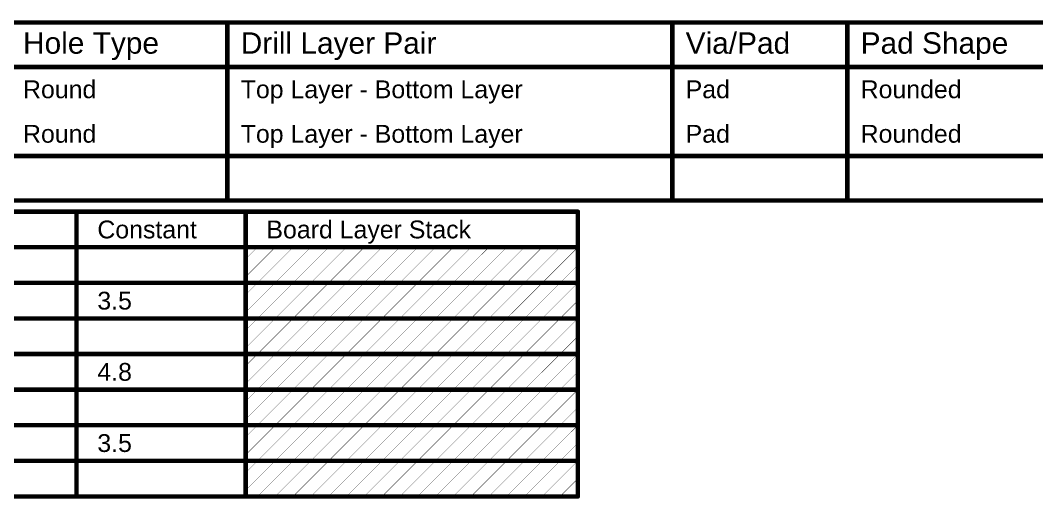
# Model space of a CAD drawing. Header units: inches. Extents: x -9 to 339, y -23 to 21.
# Drawn here: x 85.5 to 172.5, y -20.4 to 20.6 of the extents above; entities that cross this region are included whole.
import ezdxf

# ---------------------------------------------------------------- set-up
doc = ezdxf.new("R2010")
doc.units = ezdxf.units.IN
doc.layers.add('Drill Drawing', color=1, linetype='Continuous')
doc.layers.add('Fabrication', color=56, linetype='Continuous')
doc.styles.add('Arial', font='', dxfattribs={"height": 0.2})
doc.styles.get('Arial').set_extended_font_data('Arial')

msp = doc.modelspace()

# ---------------------------------------------------------------- linework, layer by layer
at = {"layer": 'Drill Drawing'}
for points in [[(17.59, 20.384, 0.381, 0.381, 0), (338.759, 20.384, 0.381, 0.381, 0)], [(103.19, 5.144, 0.381, 0.381, 0), (103.19, 20.384, 0.381, 0.381, 0)], [(141.279, 5.144, 0.381, 0.381, 0), (141.279, 20.384, 0.381, 0.381, 0)], [(156.261, 5.144, 0.381, 0.381, 0), (156.261, 20.384, 0.381, 0.381, 0)], [(17.59, 16.573, 0.381, 0.381, 0), (338.759, 16.573, 0.381, 0.381, 0)], [(17.59, 8.953, 0.381, 0.381, 0), (338.759, 8.953, 0.381, 0.381, 0)], [(17.59, 5.144, 0.381, 0.381, 0), (338.759, 5.144, 0.381, 0.381, 0)]]:
    msp.add_lwpolyline(points, format="xyseb", dxfattribs=at)
for points in [[(103.095, 20.384, 0.191, 0.191, 1), (103.286, 20.384, 0.191, 0.191, 1)], [(141.184, 20.384, 0.191, 0.191, 1), (141.374, 20.384, 0.191, 0.191, 1)], [(156.166, 20.384, 0.191, 0.191, 1), (156.356, 20.384, 0.191, 0.191, 1)], [(103.095, 5.144, 0.191, 0.191, 1), (103.286, 5.144, 0.191, 0.191, 1)], [(141.184, 5.144, 0.191, 0.191, 1), (141.374, 5.144, 0.191, 0.191, 1)], [(156.166, 5.144, 0.191, 0.191, 1), (156.356, 5.144, 0.191, 0.191, 1)]]:
    msp.add_lwpolyline(points, format="xyseb", close=True, dxfattribs=at)
at = {"layer": 'Fabrication'}
for points in [[(17.909, 4.191, 0.381, 0.381, 0), (133.195, 4.191, 0.381, 0.381, 0)], [(90.28, -20.193, 0.381, 0.381, 0), (90.28, 4.191, 0.381, 0.381, 0)], [(104.755, -20.193, 0.381, 0.381, 0), (104.755, 4.191, 0.381, 0.381, 0)], [(133.195, -20.193, 0.381, 0.381, 0), (133.195, 4.191, 0.381, 0.381, 0)], [(17.909, 1.143, 0.381, 0.381, 0), (133.195, 1.143, 0.381, 0.381, 0)], [(104.755, 0.135, 0.0254, 0.0254, 0), (105.763, 1.143, 0.0254, 0.0254, 0)], [(104.755, -1.389, 0.0254, 0.0254, 0), (107.287, 1.143, 0.0254, 0.0254, 0)], [(105.763, -1.905, 0.0254, 0.0254, 0), (108.811, 1.143, 0.0254, 0.0254, 0)], [(107.287, -1.905, 0.0254, 0.0254, 0), (110.335, 1.143, 0.0254, 0.0254, 0)], [(108.811, -1.905, 0.0254, 0.0254, 0), (111.859, 1.143, 0.0254, 0.0254, 0)], [(110.335, -1.905, 0.0254, 0.0254, 0), (113.383, 1.143, 0.0254, 0.0254, 0)], [(111.859, -1.905, 0.0254, 0.0254, 0), (114.907, 1.143, 0.0254, 0.0254, 0)], [(113.383, -1.905, 0.0254, 0.0254, 0), (116.431, 1.143, 0.0254, 0.0254, 0)], [(114.907, -1.905, 0.0254, 0.0254, 0), (117.955, 1.143, 0.0254, 0.0254, 0)], [(116.431, -1.905, 0.0254, 0.0254, 0), (119.479, 1.143, 0.0254, 0.0254, 0)], [(117.955, -1.905, 0.0254, 0.0254, 0), (121.003, 1.143, 0.0254, 0.0254, 0)], [(119.479, -1.905, 0.0254, 0.0254, 0), (122.527, 1.143, 0.0254, 0.0254, 0)], [(121.003, -1.905, 0.0254, 0.0254, 0), (124.051, 1.143, 0.0254, 0.0254, 0)], [(122.527, -1.905, 0.0254, 0.0254, 0), (125.575, 1.143, 0.0254, 0.0254, 0)], [(124.051, -1.905, 0.0254, 0.0254, 0), (127.099, 1.143, 0.0254, 0.0254, 0)], [(125.575, -1.905, 0.0254, 0.0254, 0), (128.623, 1.143, 0.0254, 0.0254, 0)], [(127.099, -1.905, 0.0254, 0.0254, 0), (130.147, 1.143, 0.0254, 0.0254, 0)], [(128.623, -1.905, 0.0254, 0.0254, 0), (131.671, 1.143, 0.0254, 0.0254, 0)], [(130.147, -1.905, 0.0254, 0.0254, 0), (133.195, 1.143, 0.0254, 0.0254, 0)], [(131.671, -1.905, 0.0254, 0.0254, 0), (133.195, -0.381, 0.0254, 0.0254, 0)], [(73.775, -1.905, 0.381, 0.381, 0), (90.28, -1.905, 0.381, 0.381, 0)], [(90.28, -1.905, 0.381, 0.381, 0), (104.755, -1.905, 0.381, 0.381, 0)], [(104.755, -1.905, 0.381, 0.381, 0), (133.195, -1.905, 0.381, 0.381, 0)], [(104.755, -2.913, 0.0254, 0.0254, 0), (105.763, -1.905, 0.0254, 0.0254, 0)], [(104.755, -4.437, 0.0254, 0.0254, 0), (107.287, -1.905, 0.0254, 0.0254, 0)], [(105.763, -4.953, 0.0254, 0.0254, 0), (108.811, -1.905, 0.0254, 0.0254, 0)], [(107.287, -4.953, 0.0254, 0.0254, 0), (110.335, -1.905, 0.0254, 0.0254, 0)], [(108.811, -4.953, 0.0254, 0.0254, 0), (111.859, -1.905, 0.0254, 0.0254, 0)], [(110.335, -4.953, 0.0254, 0.0254, 0), (113.383, -1.905, 0.0254, 0.0254, 0)], [(111.859, -4.953, 0.0254, 0.0254, 0), (114.907, -1.905, 0.0254, 0.0254, 0)], [(113.383, -4.953, 0.0254, 0.0254, 0), (116.431, -1.905, 0.0254, 0.0254, 0)], [(114.907, -4.953, 0.0254, 0.0254, 0), (117.955, -1.905, 0.0254, 0.0254, 0)], [(116.431, -4.953, 0.0254, 0.0254, 0), (119.479, -1.905, 0.0254, 0.0254, 0)], [(117.955, -4.953, 0.0254, 0.0254, 0), (121.003, -1.905, 0.0254, 0.0254, 0)], [(119.479, -4.953, 0.0254, 0.0254, 0), (122.527, -1.905, 0.0254, 0.0254, 0)], [(121.003, -4.953, 0.0254, 0.0254, 0), (124.051, -1.905, 0.0254, 0.0254, 0)], [(122.527, -4.953, 0.0254, 0.0254, 0), (125.575, -1.905, 0.0254, 0.0254, 0)], [(124.051, -4.953, 0.0254, 0.0254, 0), (127.099, -1.905, 0.0254, 0.0254, 0)], [(125.575, -4.953, 0.0254, 0.0254, 0), (128.623, -1.905, 0.0254, 0.0254, 0)], [(127.099, -4.953, 0.0254, 0.0254, 0), (130.147, -1.905, 0.0254, 0.0254, 0)], [(128.623, -4.953, 0.0254, 0.0254, 0), (131.671, -1.905, 0.0254, 0.0254, 0)], [(130.147, -4.953, 0.0254, 0.0254, 0), (133.195, -1.905, 0.0254, 0.0254, 0)], [(131.671, -4.953, 0.0254, 0.0254, 0), (133.195, -3.429, 0.0254, 0.0254, 0)], [(73.775, -4.953, 0.381, 0.381, 0), (90.28, -4.953, 0.381, 0.381, 0)], [(90.28, -4.953, 0.381, 0.381, 0), (104.755, -4.953, 0.381, 0.381, 0)], [(104.755, -4.953, 0.381, 0.381, 0), (133.195, -4.953, 0.381, 0.381, 0)], [(104.755, -5.961, 0.0254, 0.0254, 0), (105.763, -4.953, 0.0254, 0.0254, 0)], [(104.755, -7.485, 0.0254, 0.0254, 0), (107.287, -4.953, 0.0254, 0.0254, 0)], [(105.763, -8.001, 0.0254, 0.0254, 0), (108.811, -4.953, 0.0254, 0.0254, 0)], [(107.287, -8.001, 0.0254, 0.0254, 0), (110.335, -4.953, 0.0254, 0.0254, 0)], [(108.811, -8.001, 0.0254, 0.0254, 0), (111.859, -4.953, 0.0254, 0.0254, 0)], [(110.335, -8.001, 0.0254, 0.0254, 0), (113.383, -4.953, 0.0254, 0.0254, 0)], [(111.859, -8.001, 0.0254, 0.0254, 0), (114.907, -4.953, 0.0254, 0.0254, 0)], [(113.383, -8.001, 0.0254, 0.0254, 0), (116.431, -4.953, 0.0254, 0.0254, 0)], [(114.907, -8.001, 0.0254, 0.0254, 0), (117.955, -4.953, 0.0254, 0.0254, 0)], [(116.431, -8.001, 0.0254, 0.0254, 0), (119.479, -4.953, 0.0254, 0.0254, 0)], [(117.955, -8.001, 0.0254, 0.0254, 0), (121.003, -4.953, 0.0254, 0.0254, 0)], [(119.479, -8.001, 0.0254, 0.0254, 0), (122.527, -4.953, 0.0254, 0.0254, 0)], [(121.003, -8.001, 0.0254, 0.0254, 0), (124.051, -4.953, 0.0254, 0.0254, 0)], [(122.527, -8.001, 0.0254, 0.0254, 0), (125.575, -4.953, 0.0254, 0.0254, 0)], [(124.051, -8.001, 0.0254, 0.0254, 0), (127.099, -4.953, 0.0254, 0.0254, 0)], [(125.575, -8.001, 0.0254, 0.0254, 0), (128.623, -4.953, 0.0254, 0.0254, 0)], [(127.099, -8.001, 0.0254, 0.0254, 0), (130.147, -4.953, 0.0254, 0.0254, 0)], [(128.623, -8.001, 0.0254, 0.0254, 0), (131.671, -4.953, 0.0254, 0.0254, 0)], [(130.147, -8.001, 0.0254, 0.0254, 0), (133.195, -4.953, 0.0254, 0.0254, 0)], [(131.671, -8.001, 0.0254, 0.0254, 0), (133.195, -6.477, 0.0254, 0.0254, 0)], [(73.775, -8.001, 0.381, 0.381, 0), (90.28, -8.001, 0.381, 0.381, 0)], [(90.28, -8.001, 0.381, 0.381, 0), (104.755, -8.001, 0.381, 0.381, 0)], [(104.755, -8.001, 0.381, 0.381, 0), (133.195, -8.001, 0.381, 0.381, 0)], [(104.755, -9.009, 0.0254, 0.0254, 0), (105.763, -8.001, 0.0254, 0.0254, 0)], [(104.755, -10.533, 0.0254, 0.0254, 0), (107.287, -8.001, 0.0254, 0.0254, 0)], [(105.763, -11.049, 0.0254, 0.0254, 0), (108.811, -8.001, 0.0254, 0.0254, 0)], [(107.287, -11.049, 0.0254, 0.0254, 0), (110.335, -8.001, 0.0254, 0.0254, 0)], [(108.811, -11.049, 0.0254, 0.0254, 0), (111.859, -8.001, 0.0254, 0.0254, 0)], [(110.335, -11.049, 0.0254, 0.0254, 0), (113.383, -8.001, 0.0254, 0.0254, 0)], [(111.859, -11.049, 0.0254, 0.0254, 0), (114.907, -8.001, 0.0254, 0.0254, 0)], [(113.383, -11.049, 0.0254, 0.0254, 0), (116.431, -8.001, 0.0254, 0.0254, 0)], [(114.907, -11.049, 0.0254, 0.0254, 0), (117.955, -8.001, 0.0254, 0.0254, 0)], [(116.431, -11.049, 0.0254, 0.0254, 0), (119.479, -8.001, 0.0254, 0.0254, 0)], [(117.955, -11.049, 0.0254, 0.0254, 0), (121.003, -8.001, 0.0254, 0.0254, 0)], [(119.479, -11.049, 0.0254, 0.0254, 0), (122.527, -8.001, 0.0254, 0.0254, 0)], [(121.003, -11.049, 0.0254, 0.0254, 0), (124.051, -8.001, 0.0254, 0.0254, 0)], [(122.527, -11.049, 0.0254, 0.0254, 0), (125.575, -8.001, 0.0254, 0.0254, 0)], [(124.051, -11.049, 0.0254, 0.0254, 0), (127.099, -8.001, 0.0254, 0.0254, 0)], [(125.575, -11.049, 0.0254, 0.0254, 0), (128.623, -8.001, 0.0254, 0.0254, 0)], [(127.099, -11.049, 0.0254, 0.0254, 0), (130.147, -8.001, 0.0254, 0.0254, 0)], [(128.623, -11.049, 0.0254, 0.0254, 0), (131.671, -8.001, 0.0254, 0.0254, 0)], [(130.147, -11.049, 0.0254, 0.0254, 0), (133.195, -8.001, 0.0254, 0.0254, 0)], [(131.671, -11.049, 0.0254, 0.0254, 0), (133.195, -9.525, 0.0254, 0.0254, 0)], [(73.775, -11.049, 0.381, 0.381, 0), (90.28, -11.049, 0.381, 0.381, 0)], [(90.28, -11.049, 0.381, 0.381, 0), (104.755, -11.049, 0.381, 0.381, 0)], [(104.755, -11.049, 0.381, 0.381, 0), (133.195, -11.049, 0.381, 0.381, 0)], [(104.755, -12.057, 0.0254, 0.0254, 0), (105.763, -11.049, 0.0254, 0.0254, 0)], [(104.755, -13.581, 0.0254, 0.0254, 0), (107.287, -11.049, 0.0254, 0.0254, 0)], [(105.763, -14.097, 0.0254, 0.0254, 0), (108.811, -11.049, 0.0254, 0.0254, 0)], [(107.287, -14.097, 0.0254, 0.0254, 0), (110.335, -11.049, 0.0254, 0.0254, 0)], [(108.811, -14.097, 0.0254, 0.0254, 0), (111.859, -11.049, 0.0254, 0.0254, 0)], [(110.335, -14.097, 0.0254, 0.0254, 0), (113.383, -11.049, 0.0254, 0.0254, 0)], [(111.859, -14.097, 0.0254, 0.0254, 0), (114.907, -11.049, 0.0254, 0.0254, 0)], [(113.383, -14.097, 0.0254, 0.0254, 0), (116.431, -11.049, 0.0254, 0.0254, 0)], [(114.907, -14.097, 0.0254, 0.0254, 0), (117.955, -11.049, 0.0254, 0.0254, 0)], [(116.431, -14.097, 0.0254, 0.0254, 0), (119.479, -11.049, 0.0254, 0.0254, 0)], [(117.955, -14.097, 0.0254, 0.0254, 0), (121.003, -11.049, 0.0254, 0.0254, 0)], [(119.479, -14.097, 0.0254, 0.0254, 0), (122.527, -11.049, 0.0254, 0.0254, 0)], [(121.003, -14.097, 0.0254, 0.0254, 0), (124.051, -11.049, 0.0254, 0.0254, 0)], [(122.527, -14.097, 0.0254, 0.0254, 0), (125.575, -11.049, 0.0254, 0.0254, 0)], [(124.051, -14.097, 0.0254, 0.0254, 0), (127.099, -11.049, 0.0254, 0.0254, 0)], [(125.575, -14.097, 0.0254, 0.0254, 0), (128.623, -11.049, 0.0254, 0.0254, 0)], [(127.099, -14.097, 0.0254, 0.0254, 0), (130.147, -11.049, 0.0254, 0.0254, 0)], [(128.623, -14.097, 0.0254, 0.0254, 0), (131.671, -11.049, 0.0254, 0.0254, 0)], [(130.147, -14.097, 0.0254, 0.0254, 0), (133.195, -11.049, 0.0254, 0.0254, 0)], [(131.671, -14.097, 0.0254, 0.0254, 0), (133.195, -12.573, 0.0254, 0.0254, 0)], [(73.775, -14.097, 0.381, 0.381, 0), (90.28, -14.097, 0.381, 0.381, 0)], [(90.28, -14.097, 0.381, 0.381, 0), (104.755, -14.097, 0.381, 0.381, 0)], [(104.755, -14.097, 0.381, 0.381, 0), (133.195, -14.097, 0.381, 0.381, 0)], [(104.755, -15.105, 0.0254, 0.0254, 0), (105.763, -14.097, 0.0254, 0.0254, 0)], [(104.755, -16.629, 0.0254, 0.0254, 0), (107.287, -14.097, 0.0254, 0.0254, 0)], [(105.763, -17.145, 0.0254, 0.0254, 0), (108.811, -14.097, 0.0254, 0.0254, 0)], [(107.287, -17.145, 0.0254, 0.0254, 0), (110.335, -14.097, 0.0254, 0.0254, 0)], [(108.811, -17.145, 0.0254, 0.0254, 0), (111.859, -14.097, 0.0254, 0.0254, 0)], [(110.335, -17.145, 0.0254, 0.0254, 0), (113.383, -14.097, 0.0254, 0.0254, 0)], [(111.859, -17.145, 0.0254, 0.0254, 0), (114.907, -14.097, 0.0254, 0.0254, 0)], [(113.383, -17.145, 0.0254, 0.0254, 0), (116.431, -14.097, 0.0254, 0.0254, 0)], [(114.907, -17.145, 0.0254, 0.0254, 0), (117.955, -14.097, 0.0254, 0.0254, 0)], [(116.431, -17.145, 0.0254, 0.0254, 0), (119.479, -14.097, 0.0254, 0.0254, 0)], [(117.955, -17.145, 0.0254, 0.0254, 0), (121.003, -14.097, 0.0254, 0.0254, 0)], [(119.479, -17.145, 0.0254, 0.0254, 0), (122.527, -14.097, 0.0254, 0.0254, 0)], [(121.003, -17.145, 0.0254, 0.0254, 0), (124.051, -14.097, 0.0254, 0.0254, 0)], [(122.527, -17.145, 0.0254, 0.0254, 0), (125.575, -14.097, 0.0254, 0.0254, 0)], [(124.051, -17.145, 0.0254, 0.0254, 0), (127.099, -14.097, 0.0254, 0.0254, 0)], [(125.575, -17.145, 0.0254, 0.0254, 0), (128.623, -14.097, 0.0254, 0.0254, 0)], [(127.099, -17.145, 0.0254, 0.0254, 0), (130.147, -14.097, 0.0254, 0.0254, 0)], [(128.623, -17.145, 0.0254, 0.0254, 0), (131.671, -14.097, 0.0254, 0.0254, 0)], [(130.147, -17.145, 0.0254, 0.0254, 0), (133.195, -14.097, 0.0254, 0.0254, 0)], [(131.671, -17.145, 0.0254, 0.0254, 0), (133.195, -15.621, 0.0254, 0.0254, 0)], [(73.775, -17.145, 0.381, 0.381, 0), (90.28, -17.145, 0.381, 0.381, 0)], [(90.28, -17.145, 0.381, 0.381, 0), (104.755, -17.145, 0.381, 0.381, 0)], [(104.755, -17.145, 0.381, 0.381, 0), (133.195, -17.145, 0.381, 0.381, 0)], [(104.755, -18.153, 0.0254, 0.0254, 0), (105.763, -17.145, 0.0254, 0.0254, 0)], [(104.755, -19.677, 0.0254, 0.0254, 0), (107.287, -17.145, 0.0254, 0.0254, 0)], [(105.763, -20.193, 0.0254, 0.0254, 0), (108.811, -17.145, 0.0254, 0.0254, 0)], [(107.287, -20.193, 0.0254, 0.0254, 0), (110.335, -17.145, 0.0254, 0.0254, 0)], [(108.811, -20.193, 0.0254, 0.0254, 0), (111.859, -17.145, 0.0254, 0.0254, 0)], [(110.335, -20.193, 0.0254, 0.0254, 0), (113.383, -17.145, 0.0254, 0.0254, 0)], [(111.859, -20.193, 0.0254, 0.0254, 0), (114.907, -17.145, 0.0254, 0.0254, 0)], [(113.383, -20.193, 0.0254, 0.0254, 0), (116.431, -17.145, 0.0254, 0.0254, 0)], [(114.907, -20.193, 0.0254, 0.0254, 0), (117.955, -17.145, 0.0254, 0.0254, 0)], [(116.431, -20.193, 0.0254, 0.0254, 0), (119.479, -17.145, 0.0254, 0.0254, 0)], [(117.955, -20.193, 0.0254, 0.0254, 0), (121.003, -17.145, 0.0254, 0.0254, 0)], [(119.479, -20.193, 0.0254, 0.0254, 0), (122.527, -17.145, 0.0254, 0.0254, 0)], [(121.003, -20.193, 0.0254, 0.0254, 0), (124.051, -17.145, 0.0254, 0.0254, 0)], [(122.527, -20.193, 0.0254, 0.0254, 0), (125.575, -17.145, 0.0254, 0.0254, 0)], [(124.051, -20.193, 0.0254, 0.0254, 0), (127.099, -17.145, 0.0254, 0.0254, 0)], [(125.575, -20.193, 0.0254, 0.0254, 0), (128.623, -17.145, 0.0254, 0.0254, 0)], [(127.099, -20.193, 0.0254, 0.0254, 0), (130.147, -17.145, 0.0254, 0.0254, 0)], [(128.623, -20.193, 0.0254, 0.0254, 0), (131.671, -17.145, 0.0254, 0.0254, 0)], [(130.147, -20.193, 0.0254, 0.0254, 0), (133.195, -17.145, 0.0254, 0.0254, 0)], [(131.671, -20.193, 0.0254, 0.0254, 0), (133.195, -18.669, 0.0254, 0.0254, 0)], [(73.775, -20.193, 0.381, 0.381, 0), (90.28, -20.193, 0.381, 0.381, 0)], [(90.28, -20.193, 0.381, 0.381, 0), (104.755, -20.193, 0.381, 0.381, 0)], [(104.755, -20.193, 0.381, 0.381, 0), (133.195, -20.193, 0.381, 0.381, 0)]]:
    msp.add_lwpolyline(points, format="xyseb", dxfattribs=at)
for points in [[(90.185, 4.191, 0.191, 0.191, 1), (90.376, 4.191, 0.191, 0.191, 1)], [(104.66, 4.191, 0.191, 0.191, 1), (104.85, 4.191, 0.191, 0.191, 1)], [(133.1, 4.191, 0.191, 0.191, 1), (133.29, 4.191, 0.191, 0.191, 1)], [(133.1, 4.191, 0.191, 0.191, 1), (133.29, 4.191, 0.191, 0.191, 1)], [(105.756, 1.143, 0.0127, 0.0127, 1), (105.769, 1.143, 0.0127, 0.0127, 1)], [(107.28, 1.143, 0.0127, 0.0127, 1), (107.293, 1.143, 0.0127, 0.0127, 1)], [(108.804, 1.143, 0.0127, 0.0127, 1), (108.817, 1.143, 0.0127, 0.0127, 1)], [(110.328, 1.143, 0.0127, 0.0127, 1), (110.341, 1.143, 0.0127, 0.0127, 1)], [(111.852, 1.143, 0.0127, 0.0127, 1), (111.865, 1.143, 0.0127, 0.0127, 1)], [(113.376, 1.143, 0.0127, 0.0127, 1), (113.389, 1.143, 0.0127, 0.0127, 1)], [(114.9, 1.143, 0.0127, 0.0127, 1), (114.913, 1.143, 0.0127, 0.0127, 1)], [(116.424, 1.143, 0.0127, 0.0127, 1), (116.437, 1.143, 0.0127, 0.0127, 1)], [(117.948, 1.143, 0.0127, 0.0127, 1), (117.961, 1.143, 0.0127, 0.0127, 1)], [(119.472, 1.143, 0.0127, 0.0127, 1), (119.485, 1.143, 0.0127, 0.0127, 1)], [(120.996, 1.143, 0.0127, 0.0127, 1), (121.009, 1.143, 0.0127, 0.0127, 1)], [(122.52, 1.143, 0.0127, 0.0127, 1), (122.533, 1.143, 0.0127, 0.0127, 1)], [(124.044, 1.143, 0.0127, 0.0127, 1), (124.057, 1.143, 0.0127, 0.0127, 1)], [(125.568, 1.143, 0.0127, 0.0127, 1), (125.581, 1.143, 0.0127, 0.0127, 1)], [(127.092, 1.143, 0.0127, 0.0127, 1), (127.105, 1.143, 0.0127, 0.0127, 1)], [(128.616, 1.143, 0.0127, 0.0127, 1), (128.629, 1.143, 0.0127, 0.0127, 1)], [(130.14, 1.143, 0.0127, 0.0127, 1), (130.153, 1.143, 0.0127, 0.0127, 1)], [(131.664, 1.143, 0.0127, 0.0127, 1), (131.677, 1.143, 0.0127, 0.0127, 1)], [(133.1, 1.143, 0.191, 0.191, 1), (133.29, 1.143, 0.191, 0.191, 1)], [(133.188, 1.143, 0.0127, 0.0127, 1), (133.201, 1.143, 0.0127, 0.0127, 1)], [(104.749, 0.135, 0.0127, 0.0127, 1), (104.761, 0.135, 0.0127, 0.0127, 1)], [(133.188, -0.381, 0.0127, 0.0127, 1), (133.201, -0.381, 0.0127, 0.0127, 1)], [(90.185, -1.905, 0.191, 0.191, 1), (90.376, -1.905, 0.191, 0.191, 1)], [(90.185, -1.905, 0.191, 0.191, 1), (90.376, -1.905, 0.191, 0.191, 1)], [(104.66, -1.905, 0.191, 0.191, 1), (104.85, -1.905, 0.191, 0.191, 1)], [(104.66, -1.905, 0.191, 0.191, 1), (104.85, -1.905, 0.191, 0.191, 1)], [(104.749, -1.389, 0.0127, 0.0127, 1), (104.761, -1.389, 0.0127, 0.0127, 1)], [(133.1, -1.905, 0.191, 0.191, 1), (133.29, -1.905, 0.191, 0.191, 1)], [(105.756, -1.905, 0.0127, 0.0127, 1), (105.769, -1.905, 0.0127, 0.0127, 1)], [(105.756, -1.905, 0.0127, 0.0127, 1), (105.769, -1.905, 0.0127, 0.0127, 1)], [(107.28, -1.905, 0.0127, 0.0127, 1), (107.293, -1.905, 0.0127, 0.0127, 1)], [(107.28, -1.905, 0.0127, 0.0127, 1), (107.293, -1.905, 0.0127, 0.0127, 1)], [(108.804, -1.905, 0.0127, 0.0127, 1), (108.817, -1.905, 0.0127, 0.0127, 1)], [(108.804, -1.905, 0.0127, 0.0127, 1), (108.817, -1.905, 0.0127, 0.0127, 1)], [(110.328, -1.905, 0.0127, 0.0127, 1), (110.341, -1.905, 0.0127, 0.0127, 1)], [(110.328, -1.905, 0.0127, 0.0127, 1), (110.341, -1.905, 0.0127, 0.0127, 1)], [(111.852, -1.905, 0.0127, 0.0127, 1), (111.865, -1.905, 0.0127, 0.0127, 1)], [(111.852, -1.905, 0.0127, 0.0127, 1), (111.865, -1.905, 0.0127, 0.0127, 1)], [(113.376, -1.905, 0.0127, 0.0127, 1), (113.389, -1.905, 0.0127, 0.0127, 1)], [(113.376, -1.905, 0.0127, 0.0127, 1), (113.389, -1.905, 0.0127, 0.0127, 1)], [(114.9, -1.905, 0.0127, 0.0127, 1), (114.913, -1.905, 0.0127, 0.0127, 1)], [(114.9, -1.905, 0.0127, 0.0127, 1), (114.913, -1.905, 0.0127, 0.0127, 1)], [(116.424, -1.905, 0.0127, 0.0127, 1), (116.437, -1.905, 0.0127, 0.0127, 1)], [(116.424, -1.905, 0.0127, 0.0127, 1), (116.437, -1.905, 0.0127, 0.0127, 1)], [(117.948, -1.905, 0.0127, 0.0127, 1), (117.961, -1.905, 0.0127, 0.0127, 1)], [(117.948, -1.905, 0.0127, 0.0127, 1), (117.961, -1.905, 0.0127, 0.0127, 1)], [(119.472, -1.905, 0.0127, 0.0127, 1), (119.485, -1.905, 0.0127, 0.0127, 1)], [(119.472, -1.905, 0.0127, 0.0127, 1), (119.485, -1.905, 0.0127, 0.0127, 1)], [(120.996, -1.905, 0.0127, 0.0127, 1), (121.009, -1.905, 0.0127, 0.0127, 1)], [(120.996, -1.905, 0.0127, 0.0127, 1), (121.009, -1.905, 0.0127, 0.0127, 1)], [(122.52, -1.905, 0.0127, 0.0127, 1), (122.533, -1.905, 0.0127, 0.0127, 1)], [(122.52, -1.905, 0.0127, 0.0127, 1), (122.533, -1.905, 0.0127, 0.0127, 1)], [(124.044, -1.905, 0.0127, 0.0127, 1), (124.057, -1.905, 0.0127, 0.0127, 1)], [(124.044, -1.905, 0.0127, 0.0127, 1), (124.057, -1.905, 0.0127, 0.0127, 1)], [(125.568, -1.905, 0.0127, 0.0127, 1), (125.581, -1.905, 0.0127, 0.0127, 1)], [(125.568, -1.905, 0.0127, 0.0127, 1), (125.581, -1.905, 0.0127, 0.0127, 1)], [(127.092, -1.905, 0.0127, 0.0127, 1), (127.105, -1.905, 0.0127, 0.0127, 1)], [(127.092, -1.905, 0.0127, 0.0127, 1), (127.105, -1.905, 0.0127, 0.0127, 1)], [(128.616, -1.905, 0.0127, 0.0127, 1), (128.629, -1.905, 0.0127, 0.0127, 1)], [(128.616, -1.905, 0.0127, 0.0127, 1), (128.629, -1.905, 0.0127, 0.0127, 1)], [(130.14, -1.905, 0.0127, 0.0127, 1), (130.153, -1.905, 0.0127, 0.0127, 1)], [(130.14, -1.905, 0.0127, 0.0127, 1), (130.153, -1.905, 0.0127, 0.0127, 1)], [(131.664, -1.905, 0.0127, 0.0127, 1), (131.677, -1.905, 0.0127, 0.0127, 1)], [(131.664, -1.905, 0.0127, 0.0127, 1), (131.677, -1.905, 0.0127, 0.0127, 1)], [(133.188, -1.905, 0.0127, 0.0127, 1), (133.201, -1.905, 0.0127, 0.0127, 1)], [(104.749, -2.913, 0.0127, 0.0127, 1), (104.761, -2.913, 0.0127, 0.0127, 1)], [(133.188, -3.429, 0.0127, 0.0127, 1), (133.201, -3.429, 0.0127, 0.0127, 1)], [(90.185, -4.953, 0.191, 0.191, 1), (90.376, -4.953, 0.191, 0.191, 1)], [(90.185, -4.953, 0.191, 0.191, 1), (90.376, -4.953, 0.191, 0.191, 1)], [(104.66, -4.953, 0.191, 0.191, 1), (104.85, -4.953, 0.191, 0.191, 1)], [(104.66, -4.953, 0.191, 0.191, 1), (104.85, -4.953, 0.191, 0.191, 1)], [(104.749, -4.437, 0.0127, 0.0127, 1), (104.761, -4.437, 0.0127, 0.0127, 1)], [(105.756, -4.953, 0.0127, 0.0127, 1), (105.769, -4.953, 0.0127, 0.0127, 1)], [(105.756, -4.953, 0.0127, 0.0127, 1), (105.769, -4.953, 0.0127, 0.0127, 1)], [(107.28, -4.953, 0.0127, 0.0127, 1), (107.293, -4.953, 0.0127, 0.0127, 1)], [(107.28, -4.953, 0.0127, 0.0127, 1), (107.293, -4.953, 0.0127, 0.0127, 1)], [(108.804, -4.953, 0.0127, 0.0127, 1), (108.817, -4.953, 0.0127, 0.0127, 1)], [(108.804, -4.953, 0.0127, 0.0127, 1), (108.817, -4.953, 0.0127, 0.0127, 1)], [(110.328, -4.953, 0.0127, 0.0127, 1), (110.341, -4.953, 0.0127, 0.0127, 1)], [(110.328, -4.953, 0.0127, 0.0127, 1), (110.341, -4.953, 0.0127, 0.0127, 1)], [(111.852, -4.953, 0.0127, 0.0127, 1), (111.865, -4.953, 0.0127, 0.0127, 1)], [(111.852, -4.953, 0.0127, 0.0127, 1), (111.865, -4.953, 0.0127, 0.0127, 1)], [(113.376, -4.953, 0.0127, 0.0127, 1), (113.389, -4.953, 0.0127, 0.0127, 1)], [(113.376, -4.953, 0.0127, 0.0127, 1), (113.389, -4.953, 0.0127, 0.0127, 1)], [(114.9, -4.953, 0.0127, 0.0127, 1), (114.913, -4.953, 0.0127, 0.0127, 1)], [(114.9, -4.953, 0.0127, 0.0127, 1), (114.913, -4.953, 0.0127, 0.0127, 1)], [(116.424, -4.953, 0.0127, 0.0127, 1), (116.437, -4.953, 0.0127, 0.0127, 1)], [(116.424, -4.953, 0.0127, 0.0127, 1), (116.437, -4.953, 0.0127, 0.0127, 1)], [(117.948, -4.953, 0.0127, 0.0127, 1), (117.961, -4.953, 0.0127, 0.0127, 1)], [(117.948, -4.953, 0.0127, 0.0127, 1), (117.961, -4.953, 0.0127, 0.0127, 1)], [(119.472, -4.953, 0.0127, 0.0127, 1), (119.485, -4.953, 0.0127, 0.0127, 1)], [(119.472, -4.953, 0.0127, 0.0127, 1), (119.485, -4.953, 0.0127, 0.0127, 1)], [(120.996, -4.953, 0.0127, 0.0127, 1), (121.009, -4.953, 0.0127, 0.0127, 1)], [(120.996, -4.953, 0.0127, 0.0127, 1), (121.009, -4.953, 0.0127, 0.0127, 1)], [(122.52, -4.953, 0.0127, 0.0127, 1), (122.533, -4.953, 0.0127, 0.0127, 1)], [(122.52, -4.953, 0.0127, 0.0127, 1), (122.533, -4.953, 0.0127, 0.0127, 1)], [(124.044, -4.953, 0.0127, 0.0127, 1), (124.057, -4.953, 0.0127, 0.0127, 1)], [(124.044, -4.953, 0.0127, 0.0127, 1), (124.057, -4.953, 0.0127, 0.0127, 1)], [(125.568, -4.953, 0.0127, 0.0127, 1), (125.581, -4.953, 0.0127, 0.0127, 1)], [(125.568, -4.953, 0.0127, 0.0127, 1), (125.581, -4.953, 0.0127, 0.0127, 1)], [(127.092, -4.953, 0.0127, 0.0127, 1), (127.105, -4.953, 0.0127, 0.0127, 1)], [(127.092, -4.953, 0.0127, 0.0127, 1), (127.105, -4.953, 0.0127, 0.0127, 1)], [(128.616, -4.953, 0.0127, 0.0127, 1), (128.629, -4.953, 0.0127, 0.0127, 1)], [(128.616, -4.953, 0.0127, 0.0127, 1), (128.629, -4.953, 0.0127, 0.0127, 1)], [(130.14, -4.953, 0.0127, 0.0127, 1), (130.153, -4.953, 0.0127, 0.0127, 1)], [(130.14, -4.953, 0.0127, 0.0127, 1), (130.153, -4.953, 0.0127, 0.0127, 1)], [(131.664, -4.953, 0.0127, 0.0127, 1), (131.677, -4.953, 0.0127, 0.0127, 1)], [(131.664, -4.953, 0.0127, 0.0127, 1), (131.677, -4.953, 0.0127, 0.0127, 1)], [(133.1, -4.953, 0.191, 0.191, 1), (133.29, -4.953, 0.191, 0.191, 1)], [(133.188, -4.953, 0.0127, 0.0127, 1), (133.201, -4.953, 0.0127, 0.0127, 1)], [(104.749, -5.961, 0.0127, 0.0127, 1), (104.761, -5.961, 0.0127, 0.0127, 1)], [(133.188, -6.477, 0.0127, 0.0127, 1), (133.201, -6.477, 0.0127, 0.0127, 1)], [(90.185, -8.001, 0.191, 0.191, 1), (90.376, -8.001, 0.191, 0.191, 1)], [(90.185, -8.001, 0.191, 0.191, 1), (90.376, -8.001, 0.191, 0.191, 1)], [(104.66, -8.001, 0.191, 0.191, 1), (104.85, -8.001, 0.191, 0.191, 1)], [(104.66, -8.001, 0.191, 0.191, 1), (104.85, -8.001, 0.191, 0.191, 1)], [(104.749, -7.485, 0.0127, 0.0127, 1), (104.761, -7.485, 0.0127, 0.0127, 1)], [(133.1, -8.001, 0.191, 0.191, 1), (133.29, -8.001, 0.191, 0.191, 1)], [(105.756, -8.001, 0.0127, 0.0127, 1), (105.769, -8.001, 0.0127, 0.0127, 1)], [(105.756, -8.001, 0.0127, 0.0127, 1), (105.769, -8.001, 0.0127, 0.0127, 1)], [(107.28, -8.001, 0.0127, 0.0127, 1), (107.293, -8.001, 0.0127, 0.0127, 1)], [(107.28, -8.001, 0.0127, 0.0127, 1), (107.293, -8.001, 0.0127, 0.0127, 1)], [(108.804, -8.001, 0.0127, 0.0127, 1), (108.817, -8.001, 0.0127, 0.0127, 1)], [(108.804, -8.001, 0.0127, 0.0127, 1), (108.817, -8.001, 0.0127, 0.0127, 1)], [(110.328, -8.001, 0.0127, 0.0127, 1), (110.341, -8.001, 0.0127, 0.0127, 1)], [(110.328, -8.001, 0.0127, 0.0127, 1), (110.341, -8.001, 0.0127, 0.0127, 1)], [(111.852, -8.001, 0.0127, 0.0127, 1), (111.865, -8.001, 0.0127, 0.0127, 1)], [(111.852, -8.001, 0.0127, 0.0127, 1), (111.865, -8.001, 0.0127, 0.0127, 1)], [(113.376, -8.001, 0.0127, 0.0127, 1), (113.389, -8.001, 0.0127, 0.0127, 1)], [(113.376, -8.001, 0.0127, 0.0127, 1), (113.389, -8.001, 0.0127, 0.0127, 1)], [(114.9, -8.001, 0.0127, 0.0127, 1), (114.913, -8.001, 0.0127, 0.0127, 1)], [(114.9, -8.001, 0.0127, 0.0127, 1), (114.913, -8.001, 0.0127, 0.0127, 1)], [(116.424, -8.001, 0.0127, 0.0127, 1), (116.437, -8.001, 0.0127, 0.0127, 1)], [(116.424, -8.001, 0.0127, 0.0127, 1), (116.437, -8.001, 0.0127, 0.0127, 1)], [(117.948, -8.001, 0.0127, 0.0127, 1), (117.961, -8.001, 0.0127, 0.0127, 1)], [(117.948, -8.001, 0.0127, 0.0127, 1), (117.961, -8.001, 0.0127, 0.0127, 1)], [(119.472, -8.001, 0.0127, 0.0127, 1), (119.485, -8.001, 0.0127, 0.0127, 1)], [(119.472, -8.001, 0.0127, 0.0127, 1), (119.485, -8.001, 0.0127, 0.0127, 1)], [(120.996, -8.001, 0.0127, 0.0127, 1), (121.009, -8.001, 0.0127, 0.0127, 1)], [(120.996, -8.001, 0.0127, 0.0127, 1), (121.009, -8.001, 0.0127, 0.0127, 1)], [(122.52, -8.001, 0.0127, 0.0127, 1), (122.533, -8.001, 0.0127, 0.0127, 1)], [(122.52, -8.001, 0.0127, 0.0127, 1), (122.533, -8.001, 0.0127, 0.0127, 1)], [(124.044, -8.001, 0.0127, 0.0127, 1), (124.057, -8.001, 0.0127, 0.0127, 1)], [(124.044, -8.001, 0.0127, 0.0127, 1), (124.057, -8.001, 0.0127, 0.0127, 1)], [(125.568, -8.001, 0.0127, 0.0127, 1), (125.581, -8.001, 0.0127, 0.0127, 1)], [(125.568, -8.001, 0.0127, 0.0127, 1), (125.581, -8.001, 0.0127, 0.0127, 1)], [(127.092, -8.001, 0.0127, 0.0127, 1), (127.105, -8.001, 0.0127, 0.0127, 1)], [(127.092, -8.001, 0.0127, 0.0127, 1), (127.105, -8.001, 0.0127, 0.0127, 1)], [(128.616, -8.001, 0.0127, 0.0127, 1), (128.629, -8.001, 0.0127, 0.0127, 1)], [(128.616, -8.001, 0.0127, 0.0127, 1), (128.629, -8.001, 0.0127, 0.0127, 1)], [(130.14, -8.001, 0.0127, 0.0127, 1), (130.153, -8.001, 0.0127, 0.0127, 1)], [(130.14, -8.001, 0.0127, 0.0127, 1), (130.153, -8.001, 0.0127, 0.0127, 1)], [(131.664, -8.001, 0.0127, 0.0127, 1), (131.677, -8.001, 0.0127, 0.0127, 1)], [(131.664, -8.001, 0.0127, 0.0127, 1), (131.677, -8.001, 0.0127, 0.0127, 1)], [(133.188, -8.001, 0.0127, 0.0127, 1), (133.201, -8.001, 0.0127, 0.0127, 1)], [(104.749, -9.009, 0.0127, 0.0127, 1), (104.761, -9.009, 0.0127, 0.0127, 1)], [(133.188, -9.525, 0.0127, 0.0127, 1), (133.201, -9.525, 0.0127, 0.0127, 1)], [(90.185, -11.049, 0.191, 0.191, 1), (90.376, -11.049, 0.191, 0.191, 1)], [(90.185, -11.049, 0.191, 0.191, 1), (90.376, -11.049, 0.191, 0.191, 1)], [(104.66, -11.049, 0.191, 0.191, 1), (104.85, -11.049, 0.191, 0.191, 1)], [(104.66, -11.049, 0.191, 0.191, 1), (104.85, -11.049, 0.191, 0.191, 1)], [(104.749, -10.533, 0.0127, 0.0127, 1), (104.761, -10.533, 0.0127, 0.0127, 1)], [(105.756, -11.049, 0.0127, 0.0127, 1), (105.769, -11.049, 0.0127, 0.0127, 1)], [(105.756, -11.049, 0.0127, 0.0127, 1), (105.769, -11.049, 0.0127, 0.0127, 1)], [(107.28, -11.049, 0.0127, 0.0127, 1), (107.293, -11.049, 0.0127, 0.0127, 1)], [(107.28, -11.049, 0.0127, 0.0127, 1), (107.293, -11.049, 0.0127, 0.0127, 1)], [(108.804, -11.049, 0.0127, 0.0127, 1), (108.817, -11.049, 0.0127, 0.0127, 1)], [(108.804, -11.049, 0.0127, 0.0127, 1), (108.817, -11.049, 0.0127, 0.0127, 1)], [(110.328, -11.049, 0.0127, 0.0127, 1), (110.341, -11.049, 0.0127, 0.0127, 1)], [(110.328, -11.049, 0.0127, 0.0127, 1), (110.341, -11.049, 0.0127, 0.0127, 1)], [(111.852, -11.049, 0.0127, 0.0127, 1), (111.865, -11.049, 0.0127, 0.0127, 1)], [(111.852, -11.049, 0.0127, 0.0127, 1), (111.865, -11.049, 0.0127, 0.0127, 1)], [(113.376, -11.049, 0.0127, 0.0127, 1), (113.389, -11.049, 0.0127, 0.0127, 1)], [(113.376, -11.049, 0.0127, 0.0127, 1), (113.389, -11.049, 0.0127, 0.0127, 1)], [(114.9, -11.049, 0.0127, 0.0127, 1), (114.913, -11.049, 0.0127, 0.0127, 1)], [(114.9, -11.049, 0.0127, 0.0127, 1), (114.913, -11.049, 0.0127, 0.0127, 1)], [(116.424, -11.049, 0.0127, 0.0127, 1), (116.437, -11.049, 0.0127, 0.0127, 1)], [(116.424, -11.049, 0.0127, 0.0127, 1), (116.437, -11.049, 0.0127, 0.0127, 1)], [(117.948, -11.049, 0.0127, 0.0127, 1), (117.961, -11.049, 0.0127, 0.0127, 1)], [(117.948, -11.049, 0.0127, 0.0127, 1), (117.961, -11.049, 0.0127, 0.0127, 1)], [(119.472, -11.049, 0.0127, 0.0127, 1), (119.485, -11.049, 0.0127, 0.0127, 1)], [(119.472, -11.049, 0.0127, 0.0127, 1), (119.485, -11.049, 0.0127, 0.0127, 1)], [(120.996, -11.049, 0.0127, 0.0127, 1), (121.009, -11.049, 0.0127, 0.0127, 1)], [(120.996, -11.049, 0.0127, 0.0127, 1), (121.009, -11.049, 0.0127, 0.0127, 1)], [(122.52, -11.049, 0.0127, 0.0127, 1), (122.533, -11.049, 0.0127, 0.0127, 1)], [(122.52, -11.049, 0.0127, 0.0127, 1), (122.533, -11.049, 0.0127, 0.0127, 1)], [(124.044, -11.049, 0.0127, 0.0127, 1), (124.057, -11.049, 0.0127, 0.0127, 1)], [(124.044, -11.049, 0.0127, 0.0127, 1), (124.057, -11.049, 0.0127, 0.0127, 1)], [(125.568, -11.049, 0.0127, 0.0127, 1), (125.581, -11.049, 0.0127, 0.0127, 1)], [(125.568, -11.049, 0.0127, 0.0127, 1), (125.581, -11.049, 0.0127, 0.0127, 1)], [(127.092, -11.049, 0.0127, 0.0127, 1), (127.105, -11.049, 0.0127, 0.0127, 1)], [(127.092, -11.049, 0.0127, 0.0127, 1), (127.105, -11.049, 0.0127, 0.0127, 1)], [(128.616, -11.049, 0.0127, 0.0127, 1), (128.629, -11.049, 0.0127, 0.0127, 1)], [(128.616, -11.049, 0.0127, 0.0127, 1), (128.629, -11.049, 0.0127, 0.0127, 1)], [(130.14, -11.049, 0.0127, 0.0127, 1), (130.153, -11.049, 0.0127, 0.0127, 1)], [(130.14, -11.049, 0.0127, 0.0127, 1), (130.153, -11.049, 0.0127, 0.0127, 1)], [(131.664, -11.049, 0.0127, 0.0127, 1), (131.677, -11.049, 0.0127, 0.0127, 1)], [(131.664, -11.049, 0.0127, 0.0127, 1), (131.677, -11.049, 0.0127, 0.0127, 1)], [(133.1, -11.049, 0.191, 0.191, 1), (133.29, -11.049, 0.191, 0.191, 1)], [(133.188, -11.049, 0.0127, 0.0127, 1), (133.201, -11.049, 0.0127, 0.0127, 1)], [(104.749, -12.057, 0.0127, 0.0127, 1), (104.761, -12.057, 0.0127, 0.0127, 1)], [(133.188, -12.573, 0.0127, 0.0127, 1), (133.201, -12.573, 0.0127, 0.0127, 1)], [(90.185, -14.097, 0.191, 0.191, 1), (90.376, -14.097, 0.191, 0.191, 1)], [(90.185, -14.097, 0.191, 0.191, 1), (90.376, -14.097, 0.191, 0.191, 1)], [(104.66, -14.097, 0.191, 0.191, 1), (104.85, -14.097, 0.191, 0.191, 1)], [(104.66, -14.097, 0.191, 0.191, 1), (104.85, -14.097, 0.191, 0.191, 1)], [(104.749, -13.581, 0.0127, 0.0127, 1), (104.761, -13.581, 0.0127, 0.0127, 1)], [(133.1, -14.097, 0.191, 0.191, 1), (133.29, -14.097, 0.191, 0.191, 1)], [(105.756, -14.097, 0.0127, 0.0127, 1), (105.769, -14.097, 0.0127, 0.0127, 1)], [(105.756, -14.097, 0.0127, 0.0127, 1), (105.769, -14.097, 0.0127, 0.0127, 1)], [(107.28, -14.097, 0.0127, 0.0127, 1), (107.293, -14.097, 0.0127, 0.0127, 1)], [(107.28, -14.097, 0.0127, 0.0127, 1), (107.293, -14.097, 0.0127, 0.0127, 1)], [(108.804, -14.097, 0.0127, 0.0127, 1), (108.817, -14.097, 0.0127, 0.0127, 1)], [(108.804, -14.097, 0.0127, 0.0127, 1), (108.817, -14.097, 0.0127, 0.0127, 1)], [(110.328, -14.097, 0.0127, 0.0127, 1), (110.341, -14.097, 0.0127, 0.0127, 1)], [(110.328, -14.097, 0.0127, 0.0127, 1), (110.341, -14.097, 0.0127, 0.0127, 1)], [(111.852, -14.097, 0.0127, 0.0127, 1), (111.865, -14.097, 0.0127, 0.0127, 1)], [(111.852, -14.097, 0.0127, 0.0127, 1), (111.865, -14.097, 0.0127, 0.0127, 1)], [(113.376, -14.097, 0.0127, 0.0127, 1), (113.389, -14.097, 0.0127, 0.0127, 1)], [(113.376, -14.097, 0.0127, 0.0127, 1), (113.389, -14.097, 0.0127, 0.0127, 1)], [(114.9, -14.097, 0.0127, 0.0127, 1), (114.913, -14.097, 0.0127, 0.0127, 1)], [(114.9, -14.097, 0.0127, 0.0127, 1), (114.913, -14.097, 0.0127, 0.0127, 1)], [(116.424, -14.097, 0.0127, 0.0127, 1), (116.437, -14.097, 0.0127, 0.0127, 1)], [(116.424, -14.097, 0.0127, 0.0127, 1), (116.437, -14.097, 0.0127, 0.0127, 1)], [(117.948, -14.097, 0.0127, 0.0127, 1), (117.961, -14.097, 0.0127, 0.0127, 1)], [(117.948, -14.097, 0.0127, 0.0127, 1), (117.961, -14.097, 0.0127, 0.0127, 1)], [(119.472, -14.097, 0.0127, 0.0127, 1), (119.485, -14.097, 0.0127, 0.0127, 1)], [(119.472, -14.097, 0.0127, 0.0127, 1), (119.485, -14.097, 0.0127, 0.0127, 1)], [(120.996, -14.097, 0.0127, 0.0127, 1), (121.009, -14.097, 0.0127, 0.0127, 1)], [(120.996, -14.097, 0.0127, 0.0127, 1), (121.009, -14.097, 0.0127, 0.0127, 1)], [(122.52, -14.097, 0.0127, 0.0127, 1), (122.533, -14.097, 0.0127, 0.0127, 1)], [(122.52, -14.097, 0.0127, 0.0127, 1), (122.533, -14.097, 0.0127, 0.0127, 1)], [(124.044, -14.097, 0.0127, 0.0127, 1), (124.057, -14.097, 0.0127, 0.0127, 1)], [(124.044, -14.097, 0.0127, 0.0127, 1), (124.057, -14.097, 0.0127, 0.0127, 1)], [(125.568, -14.097, 0.0127, 0.0127, 1), (125.581, -14.097, 0.0127, 0.0127, 1)], [(125.568, -14.097, 0.0127, 0.0127, 1), (125.581, -14.097, 0.0127, 0.0127, 1)], [(127.092, -14.097, 0.0127, 0.0127, 1), (127.105, -14.097, 0.0127, 0.0127, 1)], [(127.092, -14.097, 0.0127, 0.0127, 1), (127.105, -14.097, 0.0127, 0.0127, 1)], [(128.616, -14.097, 0.0127, 0.0127, 1), (128.629, -14.097, 0.0127, 0.0127, 1)], [(128.616, -14.097, 0.0127, 0.0127, 1), (128.629, -14.097, 0.0127, 0.0127, 1)], [(130.14, -14.097, 0.0127, 0.0127, 1), (130.153, -14.097, 0.0127, 0.0127, 1)], [(130.14, -14.097, 0.0127, 0.0127, 1), (130.153, -14.097, 0.0127, 0.0127, 1)], [(131.664, -14.097, 0.0127, 0.0127, 1), (131.677, -14.097, 0.0127, 0.0127, 1)], [(131.664, -14.097, 0.0127, 0.0127, 1), (131.677, -14.097, 0.0127, 0.0127, 1)], [(133.188, -14.097, 0.0127, 0.0127, 1), (133.201, -14.097, 0.0127, 0.0127, 1)], [(104.749, -15.105, 0.0127, 0.0127, 1), (104.761, -15.105, 0.0127, 0.0127, 1)], [(133.188, -15.621, 0.0127, 0.0127, 1), (133.201, -15.621, 0.0127, 0.0127, 1)], [(90.185, -17.145, 0.191, 0.191, 1), (90.376, -17.145, 0.191, 0.191, 1)], [(90.185, -17.145, 0.191, 0.191, 1), (90.376, -17.145, 0.191, 0.191, 1)], [(104.66, -17.145, 0.191, 0.191, 1), (104.85, -17.145, 0.191, 0.191, 1)], [(104.66, -17.145, 0.191, 0.191, 1), (104.85, -17.145, 0.191, 0.191, 1)], [(104.749, -16.629, 0.0127, 0.0127, 1), (104.761, -16.629, 0.0127, 0.0127, 1)], [(105.756, -17.145, 0.0127, 0.0127, 1), (105.769, -17.145, 0.0127, 0.0127, 1)], [(105.756, -17.145, 0.0127, 0.0127, 1), (105.769, -17.145, 0.0127, 0.0127, 1)], [(107.28, -17.145, 0.0127, 0.0127, 1), (107.293, -17.145, 0.0127, 0.0127, 1)], [(107.28, -17.145, 0.0127, 0.0127, 1), (107.293, -17.145, 0.0127, 0.0127, 1)], [(108.804, -17.145, 0.0127, 0.0127, 1), (108.817, -17.145, 0.0127, 0.0127, 1)], [(108.804, -17.145, 0.0127, 0.0127, 1), (108.817, -17.145, 0.0127, 0.0127, 1)], [(110.328, -17.145, 0.0127, 0.0127, 1), (110.341, -17.145, 0.0127, 0.0127, 1)], [(110.328, -17.145, 0.0127, 0.0127, 1), (110.341, -17.145, 0.0127, 0.0127, 1)], [(111.852, -17.145, 0.0127, 0.0127, 1), (111.865, -17.145, 0.0127, 0.0127, 1)], [(111.852, -17.145, 0.0127, 0.0127, 1), (111.865, -17.145, 0.0127, 0.0127, 1)], [(113.376, -17.145, 0.0127, 0.0127, 1), (113.389, -17.145, 0.0127, 0.0127, 1)], [(113.376, -17.145, 0.0127, 0.0127, 1), (113.389, -17.145, 0.0127, 0.0127, 1)], [(114.9, -17.145, 0.0127, 0.0127, 1), (114.913, -17.145, 0.0127, 0.0127, 1)], [(114.9, -17.145, 0.0127, 0.0127, 1), (114.913, -17.145, 0.0127, 0.0127, 1)], [(116.424, -17.145, 0.0127, 0.0127, 1), (116.437, -17.145, 0.0127, 0.0127, 1)], [(116.424, -17.145, 0.0127, 0.0127, 1), (116.437, -17.145, 0.0127, 0.0127, 1)], [(117.948, -17.145, 0.0127, 0.0127, 1), (117.961, -17.145, 0.0127, 0.0127, 1)], [(117.948, -17.145, 0.0127, 0.0127, 1), (117.961, -17.145, 0.0127, 0.0127, 1)], [(119.472, -17.145, 0.0127, 0.0127, 1), (119.485, -17.145, 0.0127, 0.0127, 1)], [(119.472, -17.145, 0.0127, 0.0127, 1), (119.485, -17.145, 0.0127, 0.0127, 1)], [(120.996, -17.145, 0.0127, 0.0127, 1), (121.009, -17.145, 0.0127, 0.0127, 1)], [(120.996, -17.145, 0.0127, 0.0127, 1), (121.009, -17.145, 0.0127, 0.0127, 1)], [(122.52, -17.145, 0.0127, 0.0127, 1), (122.533, -17.145, 0.0127, 0.0127, 1)], [(122.52, -17.145, 0.0127, 0.0127, 1), (122.533, -17.145, 0.0127, 0.0127, 1)], [(124.044, -17.145, 0.0127, 0.0127, 1), (124.057, -17.145, 0.0127, 0.0127, 1)], [(124.044, -17.145, 0.0127, 0.0127, 1), (124.057, -17.145, 0.0127, 0.0127, 1)], [(125.568, -17.145, 0.0127, 0.0127, 1), (125.581, -17.145, 0.0127, 0.0127, 1)], [(125.568, -17.145, 0.0127, 0.0127, 1), (125.581, -17.145, 0.0127, 0.0127, 1)], [(127.092, -17.145, 0.0127, 0.0127, 1), (127.105, -17.145, 0.0127, 0.0127, 1)], [(127.092, -17.145, 0.0127, 0.0127, 1), (127.105, -17.145, 0.0127, 0.0127, 1)], [(128.616, -17.145, 0.0127, 0.0127, 1), (128.629, -17.145, 0.0127, 0.0127, 1)], [(128.616, -17.145, 0.0127, 0.0127, 1), (128.629, -17.145, 0.0127, 0.0127, 1)], [(130.14, -17.145, 0.0127, 0.0127, 1), (130.153, -17.145, 0.0127, 0.0127, 1)], [(130.14, -17.145, 0.0127, 0.0127, 1), (130.153, -17.145, 0.0127, 0.0127, 1)], [(131.664, -17.145, 0.0127, 0.0127, 1), (131.677, -17.145, 0.0127, 0.0127, 1)], [(131.664, -17.145, 0.0127, 0.0127, 1), (131.677, -17.145, 0.0127, 0.0127, 1)], [(133.1, -17.145, 0.191, 0.191, 1), (133.29, -17.145, 0.191, 0.191, 1)], [(133.188, -17.145, 0.0127, 0.0127, 1), (133.201, -17.145, 0.0127, 0.0127, 1)], [(104.749, -18.153, 0.0127, 0.0127, 1), (104.761, -18.153, 0.0127, 0.0127, 1)], [(133.188, -18.669, 0.0127, 0.0127, 1), (133.201, -18.669, 0.0127, 0.0127, 1)], [(90.185, -20.193, 0.191, 0.191, 1), (90.376, -20.193, 0.191, 0.191, 1)], [(90.185, -20.193, 0.191, 0.191, 1), (90.376, -20.193, 0.191, 0.191, 1)], [(90.185, -20.193, 0.191, 0.191, 1), (90.376, -20.193, 0.191, 0.191, 1)], [(104.66, -20.193, 0.191, 0.191, 1), (104.85, -20.193, 0.191, 0.191, 1)], [(104.66, -20.193, 0.191, 0.191, 1), (104.85, -20.193, 0.191, 0.191, 1)], [(104.66, -20.193, 0.191, 0.191, 1), (104.85, -20.193, 0.191, 0.191, 1)], [(104.749, -19.677, 0.0127, 0.0127, 1), (104.761, -19.677, 0.0127, 0.0127, 1)], [(133.1, -20.193, 0.191, 0.191, 1), (133.29, -20.193, 0.191, 0.191, 1)], [(133.1, -20.193, 0.191, 0.191, 1), (133.29, -20.193, 0.191, 0.191, 1)], [(105.756, -20.193, 0.0127, 0.0127, 1), (105.769, -20.193, 0.0127, 0.0127, 1)], [(107.28, -20.193, 0.0127, 0.0127, 1), (107.293, -20.193, 0.0127, 0.0127, 1)], [(108.804, -20.193, 0.0127, 0.0127, 1), (108.817, -20.193, 0.0127, 0.0127, 1)], [(110.328, -20.193, 0.0127, 0.0127, 1), (110.341, -20.193, 0.0127, 0.0127, 1)], [(111.852, -20.193, 0.0127, 0.0127, 1), (111.865, -20.193, 0.0127, 0.0127, 1)], [(113.376, -20.193, 0.0127, 0.0127, 1), (113.389, -20.193, 0.0127, 0.0127, 1)], [(114.9, -20.193, 0.0127, 0.0127, 1), (114.913, -20.193, 0.0127, 0.0127, 1)], [(116.424, -20.193, 0.0127, 0.0127, 1), (116.437, -20.193, 0.0127, 0.0127, 1)], [(117.948, -20.193, 0.0127, 0.0127, 1), (117.961, -20.193, 0.0127, 0.0127, 1)], [(119.472, -20.193, 0.0127, 0.0127, 1), (119.485, -20.193, 0.0127, 0.0127, 1)], [(120.996, -20.193, 0.0127, 0.0127, 1), (121.009, -20.193, 0.0127, 0.0127, 1)], [(122.52, -20.193, 0.0127, 0.0127, 1), (122.533, -20.193, 0.0127, 0.0127, 1)], [(124.044, -20.193, 0.0127, 0.0127, 1), (124.057, -20.193, 0.0127, 0.0127, 1)], [(125.568, -20.193, 0.0127, 0.0127, 1), (125.581, -20.193, 0.0127, 0.0127, 1)], [(127.092, -20.193, 0.0127, 0.0127, 1), (127.105, -20.193, 0.0127, 0.0127, 1)], [(128.616, -20.193, 0.0127, 0.0127, 1), (128.629, -20.193, 0.0127, 0.0127, 1)], [(130.14, -20.193, 0.0127, 0.0127, 1), (130.153, -20.193, 0.0127, 0.0127, 1)], [(131.664, -20.193, 0.0127, 0.0127, 1), (131.677, -20.193, 0.0127, 0.0127, 1)]]:
    msp.add_lwpolyline(points, format="xyseb", close=True, dxfattribs=at)

# ---------------------------------------------------------------- texts
at = {"layer": 'Drill Drawing', "style": 'Arial'}
for s, height, p in [('Hole Type', 1.8288, (85.695, 17.716)), ('Drill Layer Pair', 1.8288, (104.333, 17.716)), ('Via/Pad', 1.8288, (142.422, 17.716)), ('Pad Shape', 1.8288, (157.404, 17.716)), ('Round', 1.524, (85.695, 13.906)), ('Top Layer - Bottom Layer', 1.524, (104.333, 13.906)), ('Pad', 1.524, (142.422, 13.906)), ('Rounded', 1.524, (157.404, 13.906)), ('Round', 1.524, (85.695, 10.097)), ('Top Layer - Bottom Layer', 1.524, (104.333, 10.097)), ('Pad', 1.524, (142.422, 10.097)), ('Rounded', 1.524, (157.404, 10.097))]:
    msp.add_text(s, height=height, dxfattribs=at).set_placement(p)
at = {"layer": 'Fabrication', "style": 'Arial'}
for s, p in [('Board Layer Stack', (106.533, 1.905)), ('Constant', (92.058, 1.905)), ('3.5', (92.058, -4.191)), ('4.8', (92.058, -10.287)), ('3.5', (92.058, -16.383))]:
    msp.add_text(s, height=1.524, dxfattribs=at).set_placement(p)

doc.saveas('drawing.dxf')
